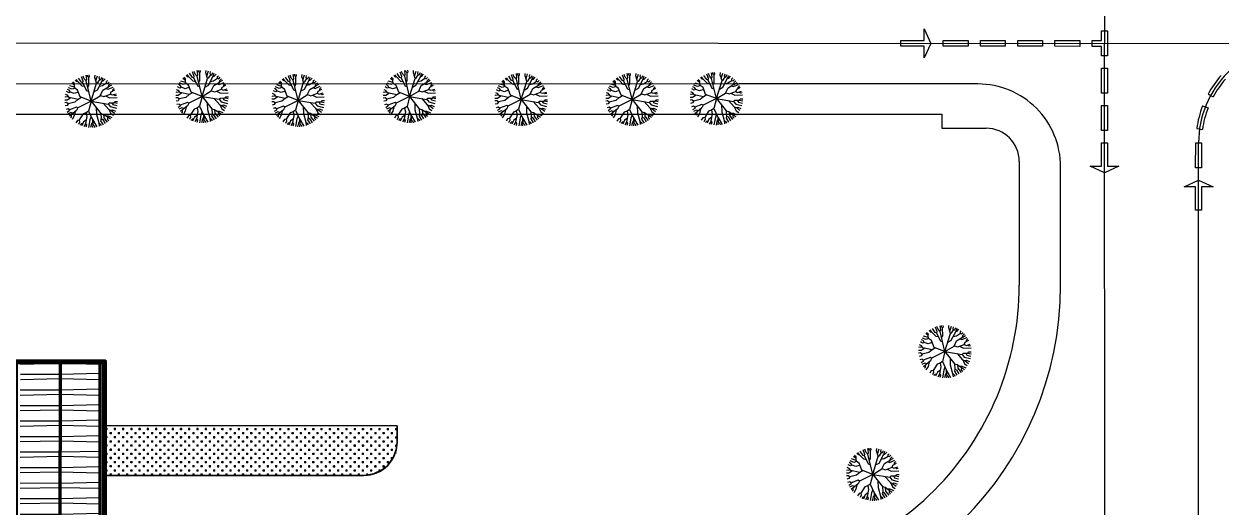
# Model space of a CAD drawing. Header units: millimetres. Extents: x -840588 to 786814, y -467537 to 194195.
# Drawn here: x -9389 to 135340, y -35574 to 22755 of the extents above; entities that cross this region are included whole.
import ezdxf

# ---------------------------------------------------------------- set-up
doc = ezdxf.new("R2010")
doc.units = ezdxf.units.MM
doc.header["$LTSCALE"] = 100
doc.header["$MEASUREMENT"] = 0
for name, color, linetype in [('1gt tim duong', 10, 'Continuous'), ('A-Wall-Patt', 143, 'Continuous'), ('caycay', 96, 'Continuous'), ('ctrinh-mai 1', 16, 'Continuous'), ('ctrinh-mai 2', 24, 'Continuous'), ('gthong-phan lanxe', 9, 'Continuous'), ('gthong-viahe', 5, 'Continuous')]:
    doc.layers.add(name, color=color, linetype=linetype)
doc.layers.add('A-Area', color=134, linetype='Continuous', lineweight=35)
doc.layers.add('ctrinh-chinh', color=24, linetype='Continuous', lineweight=100)
pattern_1 = [(0, (-615851.4988218939, -1205293.901811052), (5.551115123125783e-16, 1.875), []), (0, (-615850.873821895, -1205294.526811051), (5.551115123125783e-16, 1.875), [])]

# ---------------------------------------------------------------- blocks, each defined once
blk = doc.blocks.new('NGC')
at = {"layer": 'ctrinh-mai 1'}
h = blk.add_hatch(dxfattribs=at)
h.set_pattern_fill('ANSI32', color=256, scale=5, angle=315, style=0)
h.set_pattern_definition(pattern_1)
h.paths.add_polyline_path([(-116.5004060267238, 73.59999780240469), (-121.2998026588466, 73.59999780240469), (-121.2996150384424, -21.50000216439366), (-116.5002184063196, -21.49999280297197)])
at = {"layer": 'ctrinh-mai 2'}
h = blk.add_hatch(dxfattribs=at)
h.set_pattern_fill('ANSI32', color=256, scale=5, angle=315, style=0)
h.set_pattern_definition(pattern_1)
h.paths.add_polyline_path([(-116.5002184063196, -21.4999928032048), (-111.7008217741968, -21.49998344178312), (-111.7010093947174, 73.59999780240469), (-116.5004060267238, 73.59999780240469)])
at = {"layer": 'ctrinh-chinh'}
for p, q in [((-116.5004060267238, 73.60000813892111), (-116.5002184063196, -21.4999928032048)), ((-111.7010093947174, 73.60001652501523), (-111.7008217741968, -21.49998441711068))]:
    blk.add_line(p, q, dxfattribs=at)
for points in [[(-122.0000132289715, -21.50000236090273), (-111.0000000001164, -21.50000214693137), (-111.0000000001164, 73.79999780259095), (-121.9998022224754, 73.79999780259095)], [(-121.800012789201, -21.50000314041972), (-111.2004240235547, -21.49998246575706), (-111.2000008787727, 73.59999780240469), (-121.7998026588466, 73.59999780240469)]]:
    blk.add_lwpolyline(points, close=True, dxfattribs=at)
blk = doc.blocks.new('A$C537F0C63')
at = {"layer": 'caycay'}
for p, q in [((3.269952949845901, 10.73353164103173), (2.956771443390608, 11.39790803732103)), ((3.573577700022724, 11.08070473705084), (3.272457403527369, 11.57568824168993)), ((3.910690972326847, 11.37062830588184), (3.788839569944685, 11.81686011959391)), ((3.810128005825391, 11.09643069598314), (3.910690972326847, 11.37062830588184)), ((4.712688563198753, 10.80137484274019), (4.265887160996499, 11.99052643422328)), ((4.700099824054632, 10.83487223221164), (4.906208114261972, 11.58543264324908)), ((4.906208114261972, 11.58543264324908), (4.852080984670465, 12.1454581428552)), ((6.159981289129064, 11.93632074141715), (6.202302373265411, 12.27858844433285)), ((6.353129947037814, 11.71136866716915), (6.159981289129064, 11.93632074141715)), ((6.353129947037814, 11.71136866716915), (6.605483960749552, 11.93623077391385)), ((6.447514687970397, 9.84495994712779), (6.353129947037814, 11.71136866716915)), ((6.605483960749552, 11.93623077391385), (6.617402898351429, 12.259334795428)), ((6.826178093167982, 11.29693891192437), (6.890286666319298, 12.23129105439875)), ((6.970036149243242, 10.92007571294744), (6.826178093167982, 11.29693891192437)), ((6.970036149243242, 10.92007571294744), (7.441234408583114, 11.42699881628141)), ((7.441234408583114, 11.42699881628141), (7.651727496751846, 12.08642798159781)), ((7.68363426896758, 10.90806475621866), (8.019816777752567, 11.97964079065423)), ((8.113333231842262, 10.69883864084841), (8.712313031195663, 11.70768604843033)), ((8.933407776050444, 10.87226001470481), (9.272947348141315, 11.41112699440055)), ((9.171925964052207, 10.85838502353727), (9.537986088387697, 11.24360011898898)), ((1.280611972542829, 8.044912836274307), (0.444487546075834, 8.466659778718167)), ((0.9218848354175861, 8.526406249260617), (0.5914981488203921, 8.797440291094972)), ((2.008086131005257, 8.717519836023712), (0.7635036424217105, 9.129316388596635)), ((0.9357337090696092, 8.218872061683214), (0.9218848354175861, 8.526406249260617)), ((1.920139873705921, 9.225739964920649), (1.087115961723612, 9.647311538588838)), ((1.76967368680198, 9.623145921275864), (1.343038968556357, 9.988975225947797)), ((2.008257406407211, 10.05514116568156), (1.666088850062806, 10.35901247844595)), ((1.883955297300417, 9.24431646832818), (1.76967368680198, 9.623145921275864)), ((3.267708861298161, 8.533747915149434), (1.883955297300417, 9.24431646832818)), ((2.5351559760893, 8.909919010715385), (2.008086131005257, 8.717519836023712)), ((2.310344671936036, 10.1849830326064), (2.008257406407211, 10.05514116568156)), ((2.272467924871307, 10.54832825371341), (2.042717878081021, 10.72445268446245)), ((2.296077634156973, 10.19319036591696), (2.272467924871307, 10.54832825371341)), ((3.222511420288356, 9.660279909650853), (2.296077634156973, 10.19319036591696)), ((3.003826198455499, 10.71583942823054), (2.568862697771692, 11.14364282684619)), ((3.269952949845901, 10.73353164103173), (3.003826198455499, 10.71583942823054)), ((3.993460937123018, 9.543984048803395), (3.222511420288356, 9.660279909650853)), ((3.914115354094974, 7.298525660517043), (3.267708861298161, 8.533747915149434)), ((4.50370063718583, 8.70506324478265), (3.269952949845901, 10.73353164103173)), ((3.810128005825391, 11.09643069598314), (3.573577700022724, 11.08070473705084)), ((4.235841180721764, 10.50048805131519), (3.810128005825391, 11.09643069598314)), ((4.592421611992904, 10.24268936957378), (4.235841180721764, 10.50048805131519)), ((5.316408449507435, 8.305498213470855), (4.50370063718583, 8.70506324478265)), ((4.577421300939022, 10.28284407086176), (4.712688563198753, 10.80137484274019)), ((6.125898059370229, 6.139521315279126), (4.577421300939022, 10.28284407086176)), ((6.125898059370229, 6.139521315279126), (6.970036149243242, 10.92007571294744)), ((6.717420145090728, 9.489459469132271), (6.447514687970397, 9.84495994712779)), ((6.527199968382774, 8.412167402177147), (6.948042777010414, 8.570320168466424)), ((6.948042777010414, 8.570320168466424), (7.76638461697803, 10.55685856171476)), ((7.392351211692585, 9.648875252361904), (7.965382829468581, 9.797246468468074)), ((7.76638461697803, 10.55685856171476), (7.68363426896758, 10.90806475621866)), ((7.76638461697803, 10.55685856171476), (8.113333231842262, 10.69883864084841)), ((7.965382829468581, 9.797246468468074), (8.933407776050444, 10.87226001470481)), ((8.578119715861249, 7.281614840641851), (9.092822924165375, 8.921003827472305)), ((8.933407776050444, 10.87226001470481), (9.171925964052207, 10.85838502353727)), ((8.94424461397648, 8.447760988721711), (9.944313991869421, 8.175001025898382)), ((9.092822924165375, 8.921003827472305), (9.745379681935447, 9.38050785887026)), ((9.733678942880942, 10.44985240105962), (10.13871553562058, 10.78615722681207)), ((9.786865097747068, 10.09668076723392), (9.733678942880942, 10.44985240105962)), ((9.745379681935447, 9.38050785887026), (9.786865097747068, 10.09668076723392)), ((9.745379681935447, 9.38050785887026), (10.35249974897306, 9.183089075660973)), ((9.759203255198372, 9.619244142235402), (10.88575250038048, 10.01737219720235)), ((9.786865097747068, 10.09668076723392), (10.35685576614924, 10.5884511891054)), ((9.944313991869421, 8.175001025898382), (10.80974500087541, 8.559510920527828)), ((10.35249974897306, 9.183089075660973), (11.20201209581137, 9.59306054910121)), ((10.79366673980257, 8.552387381641893), (11.20595707066968, 8.407509828190086)), ((10.80974500087541, 8.559510920527828), (11.04832709143011, 8.991530669089116)), ((11.04832709143011, 8.991530669089116), (11.44374410946693, 9.207825855861302)), ((11.20595707066968, 8.407509828190086), (11.70062178621083, 8.711759320220153)), ((0.5706603464168438, 5.768348654561123), (-1.699427230050787e-06, 5.730386201154033)), ((1.757476259455871, 6.679553776459215), (0.00855774800220388, 6.661205396139849)), ((0.4466466944213607, 7.186909447627841), (0.08666564667146304, 7.2448509023925)), ((1.12084364940165, 7.320901045324717), (0.1511815814883448, 7.552586191002774)), ((0.7097976248769555, 7.419110072511103), (0.4466466944213607, 7.186909447627841)), ((0.7973220304920687, 5.486148682266503), (0.5706603464168438, 5.768348654561123)), ((1.541375211712875, 7.549264594850683), (1.12084364940165, 7.320901045324717)), ((1.521030883770436, 7.555591163691133), (1.280611972542829, 8.044912836274307)), ((3.097987199351337, 7.065927705370996), (1.521030883770436, 7.555591163691133)), ((2.703754449681583, 7.188340914177388), (1.757476259455871, 6.679553776459215)), ((6.125898059370229, 6.139521315279126), (2.179125049486174, 5.25103580450741)), ((3.884867362274235, 7.354371150599036), (3.097987199351337, 7.065927705370996)), ((6.125898059370229, 6.139521315279126), (3.914115354094974, 7.298525660517043)), ((6.125898059370229, 6.139521315279126), (4.039744528603478, 3.175083687405277)), ((6.125898059370229, 6.139521315279126), (8.578119715861249, 7.281614840641851)), ((6.125898059370229, 6.139521315279126), (9.309124815248651, 4.773858037136961)), ((6.125898059370229, 6.139521315279126), (6.842971201978798, 3.89649221743457)), ((8.279060999553622, 7.142313947006187), (9.0886019582249, 6.750771228889789)), ((9.075402950122225, 6.757166716884967), (9.900688603102026, 6.150819989943557)), ((9.0886019582249, 6.750771228889789), (11.18806748264615, 7.336222721740342)), ((9.900688603102026, 6.150819989943557), (11.46386237296974, 5.868288854795537)), ((10.77352595946286, 7.220637597380119), (11.64532254343067, 6.712682137225784)), ((11.18806748264615, 7.336222721740342), (11.54099752982074, 7.835271000905777)), ((11.33254625860354, 7.540524095533328), (11.89576276779189, 7.413002362918633)), ((11.46386237296974, 5.868288854795537), (11.83055046181835, 6.160203181647375)), ((11.46386237296974, 5.868288854795537), (11.72795570972085, 5.469711782065133)), ((11.54099752982074, 7.835271000905777), (11.95948603860597, 8.053456869412912)), ((11.64532254343067, 6.712682137225784), (12.23443119234435, 6.755833524115587)), ((11.83055046181835, 6.160203181647375), (12.26543294043586, 6.154373944329564)), ((11.89576276779189, 7.413002362918633), (12.11310363743178, 7.4986918541872)), ((0.7806298194373085, 5.506956316930882), (0.04189879572368227, 5.315400935116486)), ((1.063396316407307, 5.057959221958299), (0.1397583337929973, 4.775609911099309)), ((1.715808944849414, 4.625734219735023), (0.307439249689196, 4.179975674378511)), ((1.230773230763589, 3.880098522535263), (0.5654086178583384, 3.53661498738802)), ((1.863759347223095, 5.527326392111718), (0.7973220304920687, 5.486148682266503)), ((1.603983964610961, 3.791791144500166), (0.7979776640349883, 3.08873558965206)), ((1.301357276712224, 5.505615774418402), (1.063396316407307, 5.057959221958299)), ((1.703781163858366, 3.019787908731814), (1.11193678613563, 2.596291564444982)), ((1.623038097397512, 3.787286263777787), (1.230773230763589, 3.880098522535263)), ((2.113923366072413, 3.99826194187699), (1.623038097397512, 3.787286263777787)), ((2.086705644269387, 3.98654600703594), (1.703781163858366, 3.019787908731814)), ((2.147618291040999, 5.278660692089034), (1.715808944849414, 4.625734219735023)), ((2.179125049486174, 5.25103580450741), (1.863759347223095, 5.527326392111718)), ((3.339595652047137, 5.512285084278119), (2.113923366072413, 3.99826194187699)), ((3.428623164742021, 2.985834134982724), (2.496129963798012, 2.269877917915437)), ((3.369906157186051, 2.940729452180676), (3.339813401926222, 2.088173656051367)), ((4.039744528603478, 3.175083687405277), (3.428623164742021, 2.985834134982724)), ((4.039744528603478, 3.175083687405277), (4.031693542077846, 1.955804082903342)), ((5.060837633816845, 3.005173691082746), (4.630837960547069, 0.98501350143124)), ((4.993965494963049, 4.531040710644447), (5.060837633816845, 3.005173691082746)), ((6.842971201978798, 3.89649221743457), (6.058139944627328, 1.852742682112876)), ((6.842971201978798, 3.89649221743457), (7.432333557888342, 3.519514546744176)), ((7.432333557888342, 3.519514546744176), (7.280434323314694, 2.677135711990559)), ((7.432333557888342, 3.519514546744176), (8.098582012036786, 3.326026642433135)), ((8.098582012036786, 3.326026642433135), (9.111636380646814, 1.936837856093916)), ((9.309124815248651, 4.773858037136961), (9.56344752651421, 4.969106941811333)), ((9.309124815248651, 4.773858037136961), (9.616567334425781, 4.170077324375598)), ((9.56344752651421, 4.969106941811333), (11.29217119894747, 4.430094099112466)), ((9.616567334425781, 4.170077324375598), (11.35931998142405, 2.929313197353622)), ((9.93769863442867, 3.941450450896809), (10.23341044859262, 2.932877378403646)), ((10.23341044859262, 2.932877378403646), (10.78588893792767, 2.142211417256476)), ((10.47633774106362, 3.557950291473389), (10.95106070157999, 3.753440934466198)), ((10.9181057199894, 3.243447097807802), (10.92924841445711, 2.741344290425332)), ((10.95106070157999, 3.753440934466198), (11.66045975862653, 3.481945362666011)), ((11.22320598487931, 4.451586098773987), (11.30987888816526, 4.16373455730718)), ((11.29217119894747, 4.430094099112466), (11.5425597731919, 4.68452039962358)), ((11.30987888816526, 4.16373455730718), (11.83210555871847, 3.873839490315731)), ((11.5425597731919, 4.68452039962358), (12.06343262891096, 4.577516196506622)), ((11.72795570972085, 5.469711782065133), (12.21933158095999, 5.388423248077743)), ((2.360128743846872, 2.528373258541251), (1.492859571077133, 2.110982061632967)), ((2.496129963798012, 2.269877917915437), (1.822411499113514, 1.760689831018681)), ((2.56307497484886, 1.709560079856601), (2.246554855188151, 1.380875038601516)), ((2.952599385069334, 2.620357636184053), (2.360128743846872, 2.528373258541251)), ((2.496129963798012, 2.269877917915437), (2.56307497484886, 1.709560079856601)), ((3.339813401926222, 2.088173656051367), (2.637745125197398, 1.087092649082479)), ((3.661068871806492, 1.723103908010671), (3.151986367873178, 0.7683009200591187)), ((4.151889424236288, 1.488197098566161), (3.632459803578968, 0.5291005140024936)), ((4.031693542077846, 1.955804082903342), (3.661068871806492, 1.723103908010671)), ((4.029956023412524, 1.954728688528121), (4.151889424236288, 1.488197098566161)), ((4.291746997165319, 0.7246533119759988), (4.111621739852126, 0.339800697278406)), ((4.630837960547069, 0.98501350143124), (4.291746997165319, 0.7246533119759988)), ((4.630837960547069, 0.98501350143124), (4.553144487388636, 0.2048409433373308)), ((6.058139944627328, 1.852742682112876), (5.148106664306397, 0.07830981133520254)), ((5.687346443359274, 0.2823844214362907), (5.63783512871305, 0.01939518188373768)), ((6.046166258151061, 0.6926535401726142), (5.687346443359274, 0.2823844214362907)), ((6.032371784920542, 0.6769075088304817), (6.148760987558489, 2.060398401226848e-06)), ((6.058139944627328, 1.852742682112876), (6.046166258151061, 0.6926535401726142)), ((6.051426148278551, 1.202184490222862), (6.300487340380641, 0.8879269488934369)), ((6.300487340380641, 0.8879269488934369), (6.566832978940511, 0.01583402863980155)), ((6.328418276112643, 2.556572256453364), (6.621925523577374, 1.860491597191867)), ((6.621925523577374, 1.860491597191867), (7.04603830007909, 0.06930147462480818)), ((7.280434323314694, 2.677135711990559), (7.715867288097797, 1.041460912816547)), ((7.715867288097797, 1.041460912816547), (7.500958808541327, 0.7001980161367101)), ((7.500958808541327, 0.7001980161367101), (7.660945140349213, 0.1949458228082221)), ((7.510773716396216, 1.811866424770415), (8.13382774245838, 1.455661724790843)), ((7.68101589476646, 0.9861165687689208), (8.13231261911642, 0.3370629204364377)), ((8.13382774245838, 1.455661724790843), (8.63363335412214, 0.5354539643340104)), ((8.374018521320977, 1.013457626351737), (8.758654683351779, 0.9918956518486084)), ((8.758654683351779, 0.9918956518486084), (8.994797214174469, 0.7114704464074748)), ((9.111636380646814, 1.936837856093916), (9.05441034496107, 1.457435791671742)), ((9.05441034496107, 1.457435791671742), (9.356284565004898, 0.9185323608435283)), ((9.108831235360412, 1.913318816441461), (9.563043515889149, 1.847932786524325)), ((9.563043515889149, 1.847932786524325), (9.928087916650838, 1.318988235496363)), ((10.92924841445711, 2.741344290425332), (11.10547083382698, 2.548124503166036))]:
    blk.add_line(p, q, dxfattribs=at)

msp = doc.modelspace()

# ---------------------------------------------------------------- hatches: boundary and pattern name
at = {"layer": 'A-Area'}
h = msp.add_hatch(dxfattribs=at)
h.set_pattern_fill('CROSS', color=256, scale=2000.000000000001, angle=-360.0227408171721, style=0)
h.set_pattern_definition([(359.9772591828279, (-616218387.0630271, -1205141167.613114), (500.1984116790875, 499.801509555262), [250.0000000000001, -750.0000000000002]), (89.97725918282791, (-616218262.1126498, -1205141292.662717), (-499.8015095552619, 500.1984116790875), [250.0000000000001, -750.0000000000002])])
h.paths.add_polyline_path([(31722.34324706264, -31761.8615882755), (32913.25090928798, -31580.96098665905), (33931.33743442994, -31097.63110937852), (34551.23514892701, -30591.41141405666), (35297.73344765382, -29558.50739785761), (35615.43028213292, -28687.19006878575), (35723.93054049533, -27763.44951183341), (35724.7243447428, -25763.44966983038), (473.1646682472477, -25749.45824959171), (470.7832555042903, -31749.45777699782)], flags=0)

# ---------------------------------------------------------------- linework, layer by layer
msp.add_lwpolyline([(120902.9756390654, 21928.46107358899), (121602.9755838828, 21928.18324210234)])
at = {"layer": '1gt tim duong', "ltscale": 3}
for p, q in [((121270.6630537793, 60151.39750494889), (121252.3700030896, 20402.48710598914)), ((121284.4323309641, -54922.88923543933), (121252.3700030896, 20402.48710598914)), ((132596.108995711, -56301.90053281879), (132621.8868153172, 8395.54898645824))]:
    msp.add_line(p, q, dxfattribs=at)
at = {"layer": '1gt tim duong', "ltscale": 5}
msp.add_lwpolyline([(-104375.1592728111, 20503.91309931436), (611150.9243752151, 20178.36122368599)], dxfattribs=at)
at = {"layer": '1gt tim duong', "ltscale": 3}
msp.add_arc((144621.8858615416, 8390.767750589628), 11999.9999999363, 89.97393141994647, 179.9771712708207, dxfattribs=at)
at = {"layer": 'A-Area'}
for p, q in [((473.1646682472477, -25749.45824959171), (470.7832555042905, -31749.45777699782)), ((35724.7243447428, -25763.44966983038), (473.1646682472477, -25749.45824959171)), ((35723.93054049533, -27763.44951183341), (35724.7243447428, -25763.44966983038)), ((35297.73344765382, -29558.50739785761), (35615.43028224933, -28687.1900687858)), ((35615.43028224933, -28687.1900687858), (35723.93054049533, -27763.44951183341)), ((34551.23514904342, -30591.4114140567), (35297.73344765382, -29558.50739785761)), ((470.7832555042903, -31749.45777699782), (31722.34324706264, -31761.8615882755)), ((31722.34324706264, -31761.8615882755), (32913.25090928798, -31580.96098665905)), ((32913.25090928798, -31580.96098665905), (33931.33743442994, -31097.63110937852)), ((33931.33743442994, -31097.63110937852), (34551.23514904342, -30591.4114140567))]:
    msp.add_line(p, q, dxfattribs=at)
at = {"layer": 'gthong-phan lanxe'}
for p, q in [((133768.4172107023, 14283.92042068289), (134383.5817456108, 13949.89557862541)), ((133111.6807860989, 12867.65093447356), (133764.0692479533, 12613.90047623563)), ((132394.8099737118, 10130.37053481913), (133087.8307889035, 10031.7695725693))]:
    msp.add_line(p, q, dxfattribs=at)
at = {"layer": 'gthong-phan lanxe', "ltscale": 8}
for points in [[(96635.8658145683, 20063.98056646317), (96636.19226947101, 20763.98049105059), (99436.19196665633, 20762.67467097436), (99436.84487622869, 22162.67451921797), (100252.6953171529, 20412.29384451131), (99435.2126017156, 18662.67489791069), (99435.86551152088, 20062.67474661986)], [(120902.2311310054, 20052.66359966444), (119752.5299693639, 20053.19977921744), (119752.8564244991, 20753.19970287344), (120902.4272892525, 20752.66358421841), (120902.9756390654, 21928.46107358899), (121602.9755838828, 21928.18324210234), (121602.3442309553, 20337.48155544806), (121601.774623476, 18902.34830653118), (120901.7746786585, 18902.62613801784)], [(101752.8583816088, 20761.59426016961), (104752.8580553851, 20760.19516759737), (104752.5316004827, 20060.19524370844), (101752.5319267064, 20061.59433651351)], [(106252.8578923896, 20759.49562084554), (109252.857566166, 20758.09652827331), (109252.5311112635, 20058.09660438438), (106252.5314374872, 20059.49569718945)], [(110752.8574031704, 20757.39698152147), (113752.8570769467, 20755.99788894924), (113752.5306220443, 20055.99796506032), (110752.530948268, 20057.39705786537)], [(115252.8569139512, 20755.2983421974), (118252.8565874946, 20753.89924962527), (118252.5301325922, 20053.89932573634), (115252.5304588159, 20055.29841854141)], [(120899.9886191012, 14402.62649246327), (120901.1793254727, 17402.62625616632), (121601.1792702902, 17402.34842467966), (121599.9885639187, 14402.34866097661)], [(120898.202559544, 9902.6268469087), (120899.3932659155, 12902.62661061175), (121599.393210733, 12902.34877912509), (121598.2025043615, 9902.34901542204)], [(120897.6072063583, 8402.626965057172), (121597.6071516414, 8402.349133570327), (121596.4958256941, 5602.34935243777), (122996.4957157947, 5601.793689464264), (121246.1717162015, 4785.821665622547), (119496.4959896118, 5603.182846898399), (120896.4958804109, 5602.627183924616)], [(132270.4874792339, 5395.669823036145), (132271.6781856054, 8395.669586739197), (132971.6781304228, 8395.391755252538), (132970.4874240513, 5395.391991549492)], [(132968.4566084165, 278.7257257737856), (132268.4566631333, 279.0035572606303), (132269.5679890807, 3079.00333839319), (130869.56809898, 3079.559001366694), (132619.8920985733, 3895.531025441251), (134369.567825163, 3078.169843932564), (132969.5679343639, 3078.725506906345)]]:
    msp.add_lwpolyline(points, close=True, dxfattribs=at)
for radius, start, end in [(12350, 138.7227770861362, 151.4987230516387), (11650, 138.7227770861362, 151.4987230516387), (12350, 158.7461505496505, 171.9024720225669), (11650, 158.7461505348016, 171.9024720225669)]:
    msp.add_arc((144621.6772128264, 8390.767845509949), radius, start, end, dxfattribs=at)
at = {"layer": 'gthong-viahe'}
for p, q in [((-84274.52945267137, 15583.98420842167), (77081.06134421892, 15520.66144247942)), ((110938.4286079533, 6159.141057528823), (110938.3009984872, -8789.282839067555)), ((473.1646681308325, -25749.45824959166), (35724.7243447428, -25763.44966983038))]:
    msp.add_line(p, q, dxfattribs=at)
for points in [[(115934.6919702993, -8795.283839824355), (115940.3678864913, 5505.257896107378, 0.4142147653587869), (105944.2966231566, 15509.22614615683), (77064.58911680996, 15520.63577565408)], [(470.7832555043828, -31749.45777676499), (31722.34324706264, -31761.86158827551, 0.4142135623723081), (35723.93054049533, -27763.44951183341), (35724.7243447428, -25763.44966983038)]]:
    msp.add_lwpolyline(points, format="xyb", dxfattribs=at)
msp.add_lwpolyline([(-87924.9999687707, 10010.30100517875), (-87927.09056482052, 11874.99765613975), (101600.1005036831, 11878.36343613047), (101600.1005036831, 10159.17479834304), (106940.2303553145, 10159.17479834304)], dxfattribs=at)
for centre, radius, start, end in [((106938.4286080991, 6159.17520412969), 4000, 359.9995108859713, 89.97419187132859), ((75938.72168680666, -8788.984061374591), 34999.57931295583, 269.8234185257999, 359.9995108883833), ((75934.69512117867, -8779.40775465894), 39999.9999997468, 269.9772591827987, 359.9772591825235)]:
    msp.add_arc(centre, radius, start, end, dxfattribs=at)

# ---------------------------------------------------------------- block references
at = {"layer": 'A-Wall-Patt', "xscale": 1000.000000000001, "yscale": 1000.000000000001, "zscale": 1000.000000000001, "rotation": 359.9772591828279}
msp.add_blockref('NGC', (111446.9499236124, -91793.50548506757), dxfattribs=at)
at = {"layer": 'caycay', "extrusion": (-1.849088780389791e-06, -5.240423503569551e-08, 0.9999999999982891), "rotation": 3.269462154405618}
for p, xscale, yscale, zscale in [((2075.627851872141, 10428.13343473813, -0.8688262605504182), -518.4000000042536, 518.3999999426321, 518.4000000000003), ((15493.33131479709, 11001.96705220254, -0.8936668567947793), -518.4000000042536, 518.3999999426321, 518.4000000000003), ((27102.25168063526, 10528.77868557605, -0.915107984120457), -518.4000000042536, 518.3999999426321, 518.4000000000003), ((40587.75562504792, 10992.00702111065, -0.9400681532888081), -518.4000000042536, 518.3999999426321, 518.4000000000003), ((54072.9341038542, 10635.22035143842, -0.9649847483830698), -518.4000000042536, 518.3999999426321, 518.4000000000003), ((67480.99140893407, 10628.04946387498, -0.989777060927882), -518.4000000042536, 518.3999999426321, 518.4000000000003), ((77682.97984508344, 10741.14666075331, -1.008647370055174), -518.4000000042536, 518.3999999426321, 518.4000000000003), ((105311.858832404, -19807.4288980701, -1.058134745471428), -518.4000000042533, 518.3999999426322, 518.4000000000002), ((96576.55239644904, -34630.94750682838, -1.041205573193958), -518.4000000042535, 518.3999999426322, 518.4000000000002)]:
    msp.add_blockref('A$C537F0C63', p, dxfattribs=dict(at, xscale=xscale, yscale=yscale, zscale=zscale))

doc.saveas('drawing.dxf')
